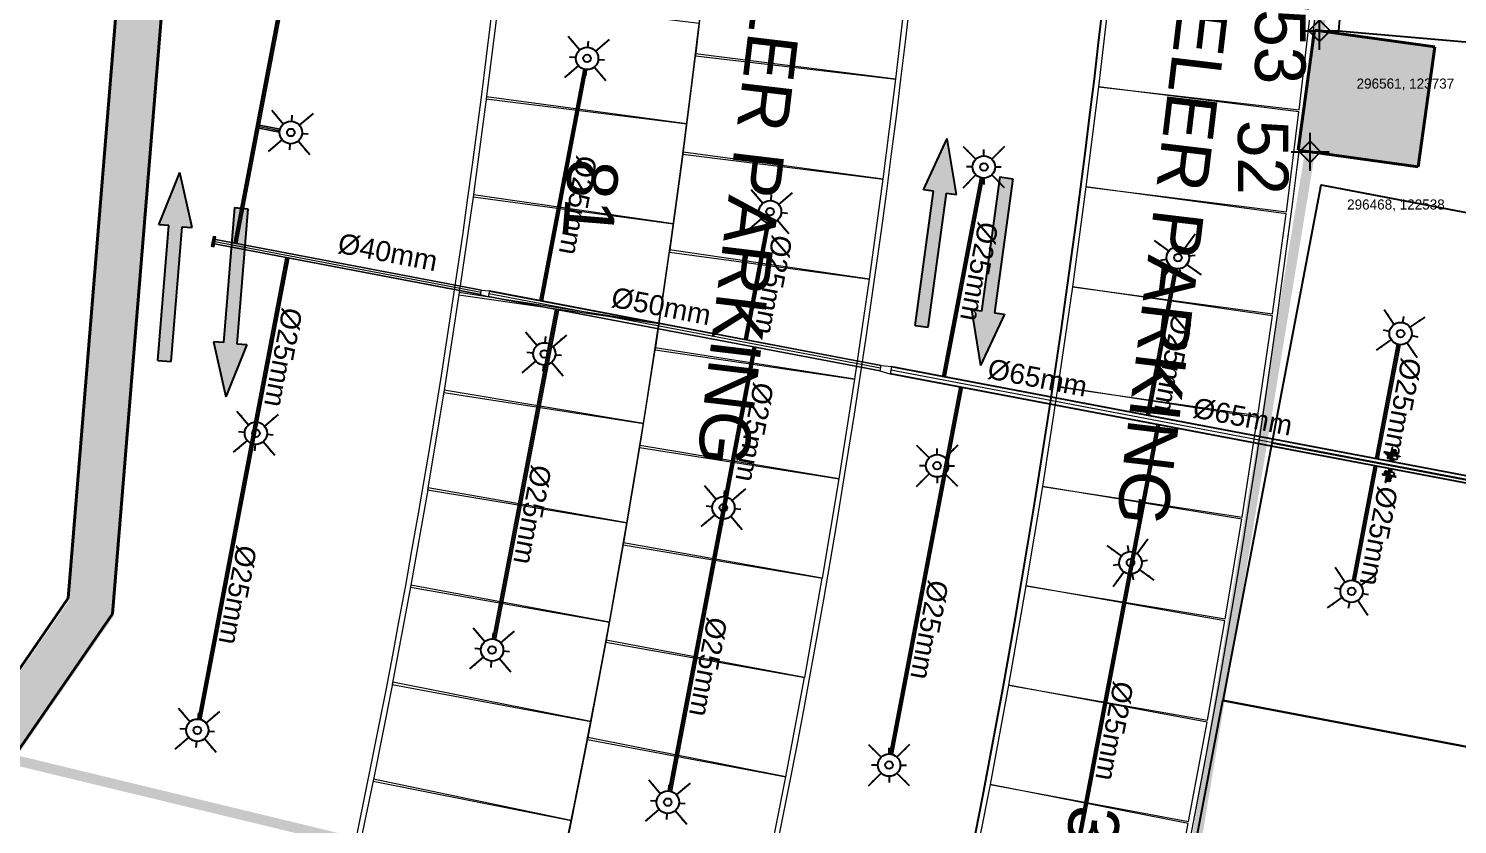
# Model space of a CAD drawing. Header units: inches. Extents: x 257070 to 799932, y -17980 to 269260.
# Drawn here: x 283779 to 297927, y 115873 to 123760 of the extents above; entities that cross this region are included whole.
import ezdxf

# ---------------------------------------------------------------- set-up
doc = ezdxf.new("R2010")
doc.units = ezdxf.units.IN
doc.header["$MEASUREMENT"] = 0
for name, color, linetype in [('0-AES-F-SPRINKLER', 10, 'Continuous'), ("0_AES_DUCT MARKING'", 53, 'Continuous'), ('2 wheeler barrier', 170, 'Continuous'), ('basement1_AP$0$A-_ROAD----_E-_-', 2, 'Continuous'), ('D 9$0$DSP_SLAB EXTENT HATCH', 8, 'Continuous'), ('DSP_COLUMN HATCH', 8, 'Continuous'), ('DSP_MISCELANEOUS', 252, 'Continuous'), ('DSP_SLAB CO-ORDINATES', 160, 'Continuous'), ('RETAIL', 40, 'Continuous')]:
    doc.layers.add(name, color=color, linetype=linetype)
for name, color, linetype, lineweight in [('0-AES-F-SPRINKLER PIPE', 10, 'Continuous', 15), ('E--CONCRETE-4', 4, 'Continuous', 40), ('E--CONCRETE-SHADE', 253, 'Continuous', 20), ('M--TILING-2', 252, 'Continuous', 18), ('Q--PARKING', 253, 'Continuous', 13)]:
    doc.layers.add(name, color=color, linetype=linetype, lineweight=lineweight)
doc.layers.add('CORE -E', color=7, linetype='Continuous', true_color=0x642d8b)
doc.styles.get("Standard").update_dxf_attribs({"font": 'arial.ttf'})
doc.styles.add('TEXT style 175', font='GOTHIC.TTF')
doc.dimstyles.new('175', dxfattribs={"dimtxt": 350, "dimasz": 263, "dimexe": 263, "dimexo": 0, "dimgap": 175, "dimtad": 0, "dimdec": 0, "dimrnd": 5, "dimzin": 0, "dimdsep": 46, "dimtxsty": 'TEXT style 175', "dimblk": 'OBLIQUE', "dimcen": 0.09, "dimdle": 263, "dimclrd": 256, "dimclre": 256, "dimclrt": 256, "dimadec": 0, "dimazin": 0, "dimtfac": 1, "dimtdec": 0, "dimtofl": 0, "dimtmove": 1, "dimatfit": 3, "dimldrblk": 'OPEN90', "dimfxl": 1, "dimtolj": 1, "dimtzin": 0, "dimarcsym": 0})
doc.dimstyles.new('ISO-25', dxfattribs={"dimtxt": 2.5, "dimasz": 2.5, "dimexe": 1.25, "dimexo": 0.625, "dimtad": 1, "dimtxsty": 'Standard', "dimcen": 2.5, "dimadec": 0, "dimazin": 0, "dimtfac": 1, "dimtmove": 0, "dimatfit": 3, "dimfxl": 1, "dimarcsym": 0})

# ---------------------------------------------------------------- blocks, each defined once
blk = doc.blocks.new('*U162')
at = {"layer": 'DSP_SLAB CO-ORDINATES', "color": 206}
for p, q in [((0, -188), (0, 188)), ((-188, 0), (188, 0))]:
    blk.add_line(p, q, dxfattribs=at)
at = {"layer": 'DSP_SLAB CO-ORDINATES', "color": 206, "ltscale": 3.5}
blk.add_lwpolyline([(-105, 0), (0, 106), (105, 0), (0, -105), (-105, 0)], dxfattribs=at)
at = {"layer": 'DEFPOINTS', "style": 'TEXT style 175'}
blk.add_attdef('CORDINATE', (367, -572), '', height=100, dxfattribs=at)
at = {"layer": 'DSP_SLAB CO-ORDINATES', "color": 214, "style": 'TEXT style 175'}
blk.add_attdef('NO.', (-714, 317), '', height=500, rotation=270, dxfattribs=at)
blk = doc.blocks.new('*U163')
at = {"layer": 'DSP_SLAB CO-ORDINATES', "color": 206}
for p, q in [((0, -188), (0, 188)), ((-188, 0), (188, 0))]:
    blk.add_line(p, q, dxfattribs=at)
at = {"layer": 'DSP_SLAB CO-ORDINATES', "color": 206, "ltscale": 3.5}
blk.add_lwpolyline([(-105, 0), (0, 106), (105, 0), (0, -105), (-105, 0)], dxfattribs=at)
at = {"layer": 'DEFPOINTS', "style": 'TEXT style 175'}
blk.add_attdef('CORDINATE', (367, -572), '', height=100, dxfattribs=at)
at = {"layer": 'DSP_SLAB CO-ORDINATES', "color": 214, "style": 'TEXT style 175'}
blk.add_attdef('NO.', (-638, 215), '', height=500, rotation=270, dxfattribs=at)
blk = doc.blocks.new('basement1_AP$0$AR-DIR-A')
h = blk.add_hatch()
h.set_pattern_fill('ANSI31', color=8)
h.paths.add_polyline_path([(158, -458), (26, -458), (26, -1800), (-74, -1800), (92, -2335), (258, -1800), (158, -1800)])
at = {"layer": 'DSP_MISCELANEOUS', "color": 8}
for p, q in [((158, -458), (26, -458)), ((26, -458), (26, -1800)), ((158, -458), (158, -1800)), ((26, -1800), (-74, -1800)), ((-74, -1800), (92, -2335)), ((258, -1800), (92, -2335)), ((158, -1800), (258, -1800))]:
    blk.add_line(p, q, dxfattribs=at)
blk = doc.blocks.new('_Oblique')
at = {"color": 0, "linetype": 'ByBlock', "lineweight": -2}
blk.add_line((-0.5, -0.5), (0.5, 0.5), dxfattribs=at)
blk = doc.blocks.new('A$C3CA070F1')
at = {"layer": '0-AES-F-SPRINKLER'}
h = blk.add_hatch(dxfattribs=at)
h.set_pattern_fill('ANSI31', color=3, scale=0.196883, angle=-34.2335, style=0)
h.set_pattern_definition([(100.766483, (49937.1607, 174049.7081), (1.474466316, 0.280375668), [])])
edge = h.paths.add_edge_path()
edge.add_line((-1, 85), (-1, 84))
edge.add_line((-1, 84), (-6, 84))
edge.add_ellipse((-7, 82), major_axis=(-1.42, -0.27), ratio=1, start_angle=257, end_angle=315)
edge.add_line((-8, 83), (-15, 72))
edge.add_ellipse((-12, 70), major_axis=(-4.25, -0.81), ratio=1, start_angle=-45, end_angle=45)
edge.add_line((-14, 66), (14, 47))
edge.add_line((14, 47), (13, 46))
edge.add_line((13, 46), (-15, 65))
edge.add_ellipse((-12, 70), major_axis=(-5.52, -1.05), ratio=1, start_angle=-45, end_angle=45, ccw=False)
edge.add_line((-16, 73), (-9, 84))
edge.add_ellipse((-7, 82), major_axis=(-2.69, -0.51), ratio=1, start_angle=257, end_angle=315, ccw=False)
edge.add_line((-6, 85), (-1, 85))
h = blk.add_hatch(dxfattribs=at)
h.set_pattern_fill('ANSI31', color=3, scale=0.196883, angle=-124.2335, style=0)
h.set_pattern_definition([(190.766483, (49937.1607, 174049.7081), (-0.280375668, 1.474466316), [])])
edge = h.paths.add_edge_path()
edge.add_line((-1, 54), (7, 48))
edge.add_line((7, 48), (8, 49))
edge.add_line((8, 49), (0, 55))
edge.add_ellipse((-2, 52), major_axis=(-0.69, 3.63), ratio=1, start_angle=315, end_angle=405)
edge.add_line((-6, 54), (-14, 41))
edge.add_ellipse((-11, 39), major_axis=(-0.69, 3.63), ratio=1, start_angle=45, end_angle=135)
edge.add_line((-13, 36), (-9, 33))
edge.add_ellipse((-10, 32), major_axis=(-0.27, 1.42), ratio=1, start_angle=225, end_angle=315, ccw=False)
edge.add_line((-9, 31), (-10, 30))
edge.add_line((-10, 30), (-8, 29))
edge.add_line((-8, 29), (-7, 30))
edge.add_ellipse((-10, 32), major_axis=(-3.3, -0.63), ratio=1, start_angle=135, end_angle=225)
edge.add_line((-8, 35), (-12, 38))
edge.add_ellipse((-11, 39), major_axis=(-1.75, -0.33), ratio=1, start_angle=-45, end_angle=45, ccw=False)
edge.add_line((-13, 40), (-4, 53))
edge.add_ellipse((-2, 52), major_axis=(-1.75, -0.33), ratio=1, start_angle=225, end_angle=315, ccw=False)
at = {"layer": '0-AES-F-SPRINKLER', "color": 3}
for p, q in [((-98, 39), (-97, 43)), ((-98, 38), (-98, 39)), ((-98, 39), (-98, 39)), ((-98, 39), (-98, 39)), ((-98, 37), (-98, 38)), ((-98, 38), (-98, 38)), ((-98, 38), (-98, 38)), ((-98, 38), (-98, 38)), ((-98, 38), (-98, 38)), ((-98, 38), (-98, 38)), ((-98, 38), (-98, 38)), ((-98, 38), (-98, 38)), ((-98, 38), (-98, 38)), ((-98, 38), (-98, 38)), ((-96, 37), (-98, 37)), ((-98, 37), (-98, 37)), ((-98, 37), (-98, 37)), ((-98, 37), (-98, 37)), ((-98, 37), (-98, 37)), ((-98, 37), (-98, 37)), ((-98, 37), (-98, 37)), ((-98, 37), (-98, 37)), ((-98, 37), (-98, 37)), ((-98, 37), (-98, 37)), ((-98, 37), (-98, 37)), ((-98, 37), (-98, 37)), ((-98, 37), (-98, 37)), ((-98, 37), (-98, 37)), ((-98, 37), (-98, 37)), ((-98, 37), (-98, 37)), ((-98, 37), (-98, 37)), ((-97, 37), (-98, 37)), ((-98, 37), (-98, 37)), ((-98, 37), (-98, 37)), ((-98, 37), (-98, 37)), ((-98, 37), (-98, 37)), ((-98, 37), (-98, 37)), ((-98, 37), (-98, 37)), ((-98, 37), (-98, 37)), ((-98, 37), (-98, 37)), ((-98, 37), (-98, 37)), ((-98, 37), (-98, 37)), ((-98, 37), (-98, 37)), ((-98, 37), (-98, 37)), ((-98, 37), (-98, 37)), ((-97, 45), (-79, 71)), ((-96, 40), (-97, 40)), ((-97, 40), (-97, 40)), ((-97, 40), (-97, 40)), ((-97, 40), (-97, 39)), ((-97, 39), (-97, 39)), ((-97, 39), (-97, 39)), ((-97, 39), (-97, 39)), ((-97, 39), (-97, 39)), ((-97, 39), (-97, 39)), ((-97, 39), (-97, 39)), ((-97, 39), (-97, 39)), ((-97, 39), (-97, 38)), ((-97, 38), (-97, 38)), ((-97, 38), (-97, 38)), ((-97, 38), (-97, 38)), ((-97, 38), (-97, 38)), ((-97, 38), (-97, 38)), ((-97, 38), (-97, 38)), ((-97, 38), (-97, 38)), ((-97, 38), (-97, 38)), ((-97, 38), (-97, 38)), ((-97, 38), (-97, 38)), ((-97, 38), (-97, 37)), ((-97, 37), (-97, 37)), ((-97, 37), (-97, 37)), ((-97, 37), (-97, 37)), ((-95, 46), (-96, 42)), ((-96, 42), (-96, 42)), ((-96, 42), (-96, 41)), ((-96, 41), (-96, 41)), ((-96, 41), (-96, 41)), ((-96, 41), (-96, 41)), ((-96, 41), (-96, 41)), ((-96, 41), (-96, 41)), ((-96, 41), (-96, 41)), ((-96, 41), (-96, 41)), ((-96, 41), (-96, 41)), ((-96, 41), (-96, 40)), ((-96, 40), (-96, 40)), ((-96, 40), (-96, 40)), ((-96, 40), (-96, 40)), ((-96, 40), (-96, 40)), ((-95, 37), (-96, 37)), ((-96, 37), (-96, 37)), ((-96, 37), (-96, 37)), ((-96, 37), (-96, 37)), ((-96, 37), (-96, 37)), ((-94, 38), (-95, 38)), ((-95, 38), (-95, 38)), ((-95, 38), (-95, 38)), ((-95, 38), (-95, 38)), ((-95, 38), (-95, 38)), ((-95, 38), (-95, 38)), ((-95, 38), (-95, 38)), ((-95, 38), (-95, 38)), ((-95, 38), (-95, 38)), ((-95, 38), (-95, 37)), ((-95, 37), (-95, 37)), ((-95, 37), (-95, 37)), ((-95, 37), (-95, 37)), ((-95, 37), (-95, 37)), ((-95, 37), (-95, 37)), ((-95, 37), (-95, 37)), ((-95, 37), (-95, 37)), ((-95, 37), (-95, 37)), ((-95, 37), (-95, 37)), ((-95, 37), (-95, 37)), ((-95, 37), (-95, 37)), ((-95, 37), (-95, 37)), ((-95, 37), (-95, 37)), ((-95, 37), (-95, 37)), ((-95, 37), (-95, 37)), ((-95, 37), (-95, 37)), ((-94, 88), (-93, 90)), ((-72, 73), (-94, 88)), ((-94, 43), (-94, 48)), ((-93, 43), (-94, 43)), ((-94, 43), (-94, 43)), ((-94, 43), (-94, 43)), ((-94, 43), (-94, 43)), ((-94, 43), (-94, 43)), ((-94, 43), (-94, 41)), ((-94, 43), (-94, 43)), ((-94, 43), (-94, 43)), ((-94, 43), (-94, 43)), ((-94, 43), (-94, 43)), ((-94, 43), (-94, 43)), ((-94, 43), (-94, 43)), ((-94, 43), (-94, 43)), ((-94, 43), (-94, 43)), ((-94, 43), (-94, 43)), ((-94, 43), (-94, 43)), ((-94, 43), (-94, 43)), ((-94, 41), (-94, 41)), ((-94, 41), (-94, 41)), ((-94, 41), (-94, 41)), ((-94, 41), (-94, 41)), ((-94, 41), (-94, 41)), ((-94, 41), (-94, 41)), ((-94, 41), (-94, 41)), ((-94, 41), (-94, 40)), ((-94, 40), (-94, 40)), ((-94, 40), (-94, 40)), ((-94, 40), (-94, 40)), ((-94, 40), (-94, 40)), ((-94, 40), (-94, 40)), ((-94, 40), (-94, 40)), ((-94, 40), (-94, 40)), ((-94, 40), (-94, 39)), ((-94, 39), (-94, 39)), ((-94, 39), (-94, 39)), ((-94, 39), (-94, 39)), ((-94, 39), (-94, 39)), ((-94, 39), (-94, 39)), ((-94, 39), (-94, 39)), ((-94, 39), (-94, 39)), ((-94, 39), (-94, 38)), ((-93, 90), (-59, 67)), ((-93, 47), (-93, 49)), ((-91, 47), (-93, 43)), ((-93, 46), (-93, 47)), ((-92, 46), (-93, 46)), ((-93, 46), (-93, 46)), ((-93, 46), (-93, 46)), ((-93, 46), (-93, 46)), ((-93, 46), (-93, 46)), ((-93, 46), (-93, 46)), ((-93, 46), (-93, 46)), ((-93, 46), (-93, 46)), ((-93, 46), (-93, 46)), ((-93, 46), (-93, 46)), ((-93, 46), (-93, 46)), ((-93, 46), (-93, 46)), ((-93, 46), (-93, 46)), ((-93, 46), (-93, 46)), ((-93, 46), (-93, 46)), ((-93, 46), (-93, 46)), ((-93, 46), (-93, 46)), ((-93, 46), (-93, 46)), ((-93, 46), (-93, 46)), ((-93, 46), (-93, 46)), ((-91, 42), (-93, 43)), ((-93, 43), (-93, 43)), ((-93, 43), (-93, 43)), ((-93, 43), (-93, 43)), ((-93, 43), (-93, 43)), ((-93, 43), (-93, 43)), ((-93, 43), (-93, 43)), ((-93, 43), (-93, 43)), ((-93, 43), (-93, 43)), ((-93, 43), (-93, 43)), ((-93, 43), (-93, 43)), ((-93, 43), (-93, 43)), ((-93, 43), (-93, 43)), ((-93, 43), (-93, 43)), ((-93, 43), (-93, 43)), ((-93, 43), (-93, 43)), ((-93, 43), (-93, 43)), ((-93, 43), (-93, 43)), ((-93, 43), (-93, 43)), ((-93, 43), (-93, 43)), ((-93, 43), (-93, 43)), ((-93, 43), (-93, 43)), ((-93, 43), (-93, 43)), ((-85, 66), (-92, 55)), ((-90, 50), (-92, 46)), ((-92, 46), (-92, 46)), ((-92, 46), (-92, 46)), ((-92, 46), (-92, 46)), ((-92, 46), (-92, 46)), ((-92, 46), (-92, 46)), ((-90, 47), (-91, 47)), ((-90, 43), (-91, 42)), ((-91, 42), (-91, 42)), ((-91, 42), (-91, 42)), ((-91, 42), (-91, 42)), ((-91, 42), (-91, 42)), ((-91, 42), (-91, 42)), ((-91, 42), (-91, 42)), ((-91, 42), (-91, 42)), ((-91, 42), (-91, 42)), ((-91, 42), (-91, 42)), ((-91, 42), (-91, 42)), ((-91, 42), (-91, 42)), ((-91, 42), (-91, 42)), ((-91, 42), (-91, 42)), ((-91, 42), (-91, 42)), ((-91, 42), (-91, 42)), ((-88, 57), (-90, 49)), ((-89, 54), (-90, 51)), ((-90, 50), (-90, 50)), ((-88, 47), (-90, 43)), ((-90, 47), (-88, 47)), ((-90, 43), (-90, 43)), ((-90, 43), (-90, 43)), ((-90, 43), (-90, 43)), ((-89, 55), (-89, 55)), ((-88, 46), (-88, 47)), ((-87, 59), (-87, 59)), ((-87, 59), (-87, 59)), ((-86, 57), (-87, 49)), ((-87, 49), (-83, 28)), ((-85, 58), (-85, 58)), ((-77, 43), (-85, 49)), ((-83, 28), (-60, 9)), ((-77, 70), (-82, 63)), ((-80, 66), (-82, 67)), ((-45, 31), (-81, -23)), ((-78, 63), (-80, 65)), ((-79, 71), (-77, 70)), ((-71, 26), (-79, 31)), ((-57, 13), (-79, 28)), ((-70, 64), (-78, 63)), ((-78, -29), (-40, 27)), ((-69, 55), (-75, 59)), ((-66, 54), (-74, 42)), ((-74, 42), (-71, 26)), ((-73, 44), (-71, 43)), ((-69, 47), (-72, 43)), ((-71, 43), (-70, 43)), ((-71, 26), (-55, 15)), ((-70, 43), (-66, 49)), ((-66, 50), (-68, 52)), ((-61, 65), (-67, 69)), ((-62, 66), (-67, 65)), ((-50, 57), (-66, 54)), ((-66, 49), (-66, 50)), ((-47, 28), (-63, 40)), ((-59, 67), (-61, 65)), ((-57, 67), (-60, 66)), ((-60, 44), (-42, 32)), ((-50, 57), (-58, 62)), ((-19, 46), (-57, 67)), ((-17, 37), (-55, 63)), ((-29, 42), (-50, 57)), ((-13, 9), (-45, 31)), ((-36, 42), (-44, 30)), ((-43, 33), (-35, 46)), ((-39, -30), (-13, 9)), ((-37, 25), (-28, 38)), ((-35, 41), (-36, 42)), ((-32, 32), (-35, 39)), ((-30, 52), (-16, 73)), ((-29, 20), (-17, 37)), ((-28, 38), (-26, 40)), ((-21, 32), (-28, 37)), ((-23, 16), (-12, 33)), ((-1, 26), (-23, -9)), ((-22, 15), (-12, 31)), ((-9, 32), (-21, 14)), ((2, 24), (-20, -11)), ((-20, -8), (-1, 22)), ((-17, 37), (-19, 46)), ((-19, 13), (-10, 29)), ((-7, 30), (-18, 12)), ((-17, 37), (-17, 37)), ((4, 22), (-17, -13)), ((-17, -10), (1, 20)), ((-16, 73), (-9, 84)), ((-16, 11), (-7, 27)), ((-8, 83), (-15, 72)), ((13, 46), (-15, 65)), ((-4, 28), (-15, 10)), ((-1, 84), (-14, 66)), ((-14, 66), (14, 47)), ((-6, 54), (-14, 41)), ((-12, 33), (-14, 33)), ((-14, -15), (7, 20)), ((-14, -12), (4, 18)), ((-13, 40), (-4, 53)), ((-13, 36), (-9, 33)), ((-13, 9), (-4, 24)), ((-2, 34), (-12, 41)), ((-8, 35), (-12, 38)), ((-12, 31), (-12, 33)), ((-9, 32), (-12, 31)), ((7, 16), (-11, -13)), ((-10, 29), (-9, 32)), ((-9, 31), (-10, 30)), ((-7, 30), (-10, 29)), ((-10, 30), (-8, 29)), ((9, 17), (-10, -14)), ((-9, -13), (9, 13)), ((-8, 29), (-7, 30)), ((8, 49), (-7, 27)), ((-7, 27), (-7, 30)), ((-4, 28), (-7, 27)), ((-6, 85), (-1, 85)), ((-1, 84), (-6, 84)), ((5, 44), (-5, 51)), ((-4, 24), (-4, 28)), ((-1, 26), (-4, 24)), ((-1, 85), (-1, 84)), ((-1, 54), (7, 48)), ((13, 46), (-1, 25)), ((-1, 22), (-1, 26)), ((2, 24), (-1, 22)), ((8, 49), (0, 55)), ((1, 20), (2, 24)), ((4, 22), (1, 20)), ((4, 18), (4, 22)), ((7, 20), (4, 18)), ((7, 48), (8, 49)), ((7, 16), (7, 20)), ((9, 17), (7, 16)), ((9, 15), (9, 17)), ((14, 47), (13, 46)), ((-82, -25), (-80, -30)), ((-80, -30), (-78, -29)), ((-66, -11), (-39, -30)), ((-23, -7), (-23, -9)), ((-23, -9), (-20, -8)), ((-20, -8), (-20, -11)), ((-20, -11), (-17, -10)), ((-17, -10), (-17, -13)), ((-17, -13), (-14, -12)), ((-14, -12), (-14, -15)), ((-14, -15), (-11, -13)), ((-11, -13), (-11, -14)), ((-11, -14), (-11, -14))]:
    blk.add_line(p, q, dxfattribs=at)
for centre, major_axis, start_param, end_param in [((-95, 43), (-0.41, 2.13), 0.784914, 1.034983), ((-95, 43), (-2.74, -0.52), -0.560204, -0.324923), ((-93, 46), (-0.51, 2.68), 0.787914, 1.247507), ((-93, 48), (-1.75, -0.33), -0.775969, -0.160442), ((-91, 54), (-0.29, 1.52), 0.785398, 2.356194), ((-92, 49), (-0.33, 1.74), 0.791774, 1.412986), ((-89, 55), (-0.103, 0.54), 0.916881, 1.969618), ((-93, 51), (-3.09, -0.59), 2.526084, 2.789089), ((-95, 50), (-5.72, -1.09), 2.374727, 2.798549), ((-91, 55), (-0.33, 1.74), 4.197625, 4.773282), ((-84, 57), (-3.79, -0.72), -0.784768, -0.363877), ((-93, 50), (-5.72, -1.09), 2.377207, 2.798549), ((-80, 54), (-1.57, 8.26), 0.010205, 0.785398), ((-84, 56), (-0.35, 1.85), 0.785501, 1.132999), ((-83, 65), (-1.52, -0.29), 3.926991, 5.497787), ((-80, 54), (-5.9, -1.12), 4.155645, 5.497787), ((-80, 54), (-8.26, -1.57), 4.155621, 4.722594), ((-75, 68), (-8.26, -1.57), 1.014052, 3.151797), ((-75, 63), (-2.79, -0.53), -0.113999, 0.093951), ((-75, 68), (-1.12, 5.9), 2.584882, 5.497787), ((-75, 46), (-0.53, 2.79), 2.356194, 3.926991), ((-75, 68), (-1.57, 8.26), 4.722594, 5.497787), ((-70, 53), (-2.79, -0.53), 2.356194, 3.926991), ((-65, 44), (-3.72, -0.71), -0.403281, 1.321745), ((-65, 44), (-0.71, 3.72), 4.96144, 6.686466), ((-65, 37), (-0.56, 2.96), 5.497794, 6.034125), ((-59, 47), (-2.96, -0.56), 0.24906, 0.785391), ((-60, 60), (-2.83, -0.54), 3.926991, 4.712389), ((-33, 40), (-0.45, 2.36), 0.803442, 1.867502), ((-30, 39), (-2.79, -0.53), 2.356194, 3.926991), ((-24, 39), (-0.53, 2.79), 5.497787, 7.068583), ((-12, 70), (-5.52, -1.05), -0.785398, 0.785398), ((-15, 35), (-0.54, 2.83), 0.785398, 3.403392), ((-12, 70), (-4.25, -0.81), -0.785398, 0.785398), ((-11, 39), (-0.69, 3.63), 0.785398, 2.356194), ((-11, 39), (-1.75, -0.33), -0.785398, 0.785398), ((-7, 82), (-2.69, -0.51), 4.485496, 5.497787), ((-10, 32), (-0.27, 1.42), 3.926991, 5.497787), ((-7, 82), (-1.42, -0.27), 4.485496, 5.497787), ((-10, 32), (-3.3, -0.63), 2.356194, 3.926991), ((-2, 52), (-0.69, 3.63), 5.497787, 7.068583), ((-2, 52), (-1.75, -0.33), 3.926991, 5.497787), ((6, 14), (-0.54, 2.83), 3.926991, 4.712389), ((-79, -24), (-0.51, 2.69), 0.785398, 1.797689), ((-11, -11), (-2.83, -0.54), 1.570796, 2.356194)]:
    blk.add_ellipse(centre, major_axis=major_axis, ratio=1, start_param=start_param, end_param=end_param, dxfattribs=at)
at = {"layer": '0-AES-F-SPRINKLER', "color": 3, "extrusion": (0, 0, -1)}
for centre, major_axis, start_param, end_param in [((-86, 47), (-0.53, 2.79), -0.113999, 0.785398), ((-77, 34), (-0.54, 2.83), 3.926991, 4.712389)]:
    blk.add_ellipse(centre, major_axis=major_axis, ratio=1, start_param=start_param, end_param=end_param, dxfattribs=at)
blk = doc.blocks.new('*U603')
at = {"layer": '0-AES-F-SPRINKLER'}
for p, q in [((171672, 56809), (171672, 56871)), ((171562, 56699), (171500, 56699)), ((171783, 56699), (171845, 56699)), ((171672, 56588), (171672, 56526))]:
    blk.add_line(p, q, dxfattribs=at)
for radius in [111, 37.8]:
    blk.add_circle((171672, 56699), radius, dxfattribs=at)
at = {"layer": '0-AES-F-SPRINKLER PIPE'}
for points, override in [([(171468, 56903), (171594, 56777)], {"dimasz": 70, "dimtad": 0, "dimfxl": 13, "dimarcsym": 1}), ([(171877, 56903), (171751, 56777)], {"dimasz": 70, "dimtad": 0, "dimfxl": 13, "dimarcsym": 1}), ([(171468, 56494), (171594, 56620)], {"dimasz": 70, "dimtad": 0, "dimfxl": 13, "dimarcsym": 1}), ([(171877, 56494), (171751, 56620)], {"dimasz": 70, "dimgap": 0.625, "dimtad": 0, "dimfxl": 13, "dimarcsym": 1})]:
    blk.add_leader(points, dimstyle='ISO-25', override=override, dxfattribs=at)

msp = doc.modelspace()

# ---------------------------------------------------------------- hatches: boundary and pattern name
at = {"layer": 'DSP_COLUMN HATCH', "ltscale": 3.5}
h = msp.add_hatch(color=8, dxfattribs=at)
h.paths.add_polyline_path([(365722.2, -53.8), (366489.1, 28236.6), (398382.7, 27372), (398078, 16131.2), (422688.6, 15464), (424374.5, 77657.1), (363312.5, 79312.4, -0.217857), (379658.1, 140443.8, 0.0248652), (381874.1, 143466.9, 0.0677243), (386435.5, 152972.3, 0.0584537), (387935.8, 160119.4, -0.0351298), (388382, 166730.6, -0.0975994), (389786, 170013.7, -0.0225225), (391669.6, 172621.5, 0.2538416), (393169.6, 181983.6, 0.1875484), (370106.1, 207237.2), (370663.7, 210916.7), (290410.6, 215642.7), (285983.7, 161207.5), (285186.3, 161272.3), (282579.6, 129219.4), (284719.3, 124703.3), (284181.7, 118092.8), (281340.4, 113981.8), (280116.2, 98928.1), (280913.6, 98863.3), (273089.7, 2658.2)])
h.paths.add_polyline_path([(281398.6, 99275.3), (280601.2, 99340.2), (281779.2, 113825.1), (284620.4, 117936.2), (285177.6, 124787), (283037.9, 129303.1), (285598.3, 160787.3), (286395.7, 160722.5), (290823.4, 215167.6), (370144.9, 210496.5), (369611.7, 206978.6, -0.189327), (392747.4, 181827.8, -0.2535576), (391315, 172898.6, 0.0224715), (389411.9, 170263.9, 0.0979176), (387938.4, 166808.2, 0.0351034), (387485.7, 160139.2, -0.0583058), (386008, 153113, -0.0677412), (381498.4, 143714.5, -0.0248531), (379309.9, 140729, 0.218943), (362922.8, 78922.8), (423963.9, 77268.1), (422299.6, 15874.7), (398488.7, 16520.2), (398793.4, 27761), (366100.1, 28647.3), (365334.5, 407.7), (273576.7, 3094.1)], flags=16)
at = {"layer": 'E--CONCRETE-SHADE', "ltscale": 3.5}
h = msp.add_hatch(color=8, dxfattribs=at)
h.dxf.hatch_style = 1
h.paths.add_polyline_path([(297537.8, 122390.5), (297701.8, 123579.3), (296513, 123743.3), (296349.1, 122554.5)])

# ---------------------------------------------------------------- linework, layer by layer
at = {"layer": '0-AES-F-SPRINKLER', "color": 7, "const_width": 100, "elevation": 0}
for points in [[(283146.9, 116631.3), (321656.3, 107312.1), (324246.5, 117779.9), (318315, 119247.6), (318376.2, 130439.1), (318120.5, 137387.4), (317307.1, 156244.5), (285543.1, 160244.2), (282570.4, 129241.7), (281575.8, 117011.5)], [(321656.3, 107312.1), (317715.9, 91029.5), (317671.9, 77137.1), (320194.8, 69380), (277183.8, 53136.7), (281575.8, 117011.5)]]:
    msp.add_lwpolyline(points, close=True, dxfattribs=at)
at = {"layer": '0-AES-F-SPRINKLER PIPE', "ltscale": 1000}
for p, q in [((288255.2, 121121.6, 0), (285620.2, 121622.8, 0)), ((288255.9, 121125.5, 0), (285620.9, 121626.7, 0)), ((288259.7, 121145.2, 0), (285624.7, 121646.4, 0)), ((288263.4, 121164.8, 0), (285628.4, 121666, 0)), ((288264.2, 121168.8, 0), (285629.1, 121670, 0)), ((292215.8, 120392.7, 0), (288335.9, 121130.7, 0)), ((292220.5, 120417.2, 0), (288340.6, 121155.2, 0)), ((292221.4, 120422.2, 0), (288341.5, 121160.1, 0)), ((292210.2, 120363.2, 0), (288330.3, 121101.2, 0)), ((292211.2, 120368.1, 0), (288331.3, 121106.1, 0)), ((303578.3, 118264.5, 0), (292322.7, 120405.4, 0)), ((303579.1, 118270.5, 0), (292323.8, 120411.3, 0)), ((303568.8, 118194, 0), (292309.4, 120335.7, 0)), ((303569.6, 118200, 0), (292310.5, 120341.6, 0)), ((303574, 118232.2, 0), (292316.6, 120373.5, 0))]:
    msp.add_line(p, q, dxfattribs=at)
at = {"layer": '0-AES-F-SPRINKLER PIPE', "ltscale": 1000, "elevation": 0}
for points in [[(286565, 125603.6), (285810.2, 121635.5)], [(286567.9, 125602.6), (285813.2, 121635)], [(286580, 125599.6), (285825.5, 121632.6)], [(286592.4, 125597.9), (285837.8, 121630.3)], [(286595.5, 125597.8), (285840.7, 121629.7)], [(289272.7, 123358.4), (288836.6, 121066)], [(289275.6, 123357.4), (288839.6, 121065.4)], [(289287.7, 123354.4), (288851.9, 121063.1)], [(289300.1, 123352.8), (288864.1, 121060.7)], [(289303.1, 123352.6), (288867.1, 121060.2)], [(286064.1, 122804.2), (286270.4, 122765)], [(286058.3, 122773.8), (286264.6, 122734.5)], [(286058.9, 122776.7), (286264.7, 122737.6)], [(286061.2, 122789), (286266.4, 122750)], [(286063.5, 122801.3), (286269.4, 122762.1)], [(291085.2, 121839.7), (290864.7, 120680.2)], [(291088.1, 121838.7), (290867.6, 120679.7)], [(291100.3, 121835.7), (290879.9, 120677.3)], [(291112.7, 121834.1), (290892.2, 120675)], [(291115.7, 121833.9), (290895.1, 120674.4)], [(286324.5, 121488.8), (285454.8, 116916.7)], [(286327.4, 121488.3), (285457.8, 116916.6)], [(286339.7, 121486), (285470.2, 116914.9)], [(286352, 121483.6), (285482.4, 116911.9)], [(286354.9, 121483.1), (285485.3, 116910.9)], [(295122.7, 121383.7), (294846.5, 119931.5)], [(295125.6, 121382.8), (294849.4, 119930.9)], [(295137.8, 121379.7), (294861.7, 119928.6)], [(295150.2, 121378.1), (294874, 119926.3)], [(295153.2, 121377.9), (294877, 119925.7)], [(288994, 120975), (288373.3, 117711.7)], [(288996.9, 120974.4), (288376.3, 117711.6)], [(289009.2, 120972.1), (288388.7, 117709.9)], [(289021.5, 120969.7), (288400.9, 117706.9)], [(289024.5, 120969.2), (288403.8, 117706)], [(290949.9, 120602.9), (290113.2, 116203.9)], [(290952.9, 120602.4), (290116.2, 116203.7)], [(290965.1, 120600), (290128.6, 116202)], [(290977.4, 120597.7), (290140.7, 116199)], [(290980.4, 120597.1), (290143.6, 116198.1)], [(297328.3, 120631.8), (297113.1, 119500.4)], [(297331.2, 120630.9), (297116.1, 119499.8)], [(297343.4, 120627.8), (297128.4, 119497.5)], [(297355.8, 120626.2), (297140.6, 119495.1)], [(297358.8, 120626), (297143.6, 119494.6)], [(294947.5, 119833.9), (294136.1, 115568.5)], [(294950.4, 119833.3), (294139.2, 115568.3)], [(294962.7, 119831), (294151.6, 115566.7)], [(294975, 119828.7), (294163.7, 115563.7)], [(294977.9, 119828.1), (294166.6, 115562.7)], [(297098.7, 119424.7), (296883.5, 118293.3)], [(297101.7, 119424.2), (296886.5, 118293.1)], [(297114, 119421.8), (296899, 118291.4)], [(297126.2, 119419.5), (296911.1, 118288.4)], [(297129.2, 119418.9), (296914, 118287.5)]]:
    msp.add_lwpolyline(points, dxfattribs=at)
at = {"layer": '0-AES-F-SPRINKLER PIPE', "ltscale": 1000}
for points in [[(293201.7, 122282.6), (292825.9, 120307.2)], [(293204.5, 122281.6), (292828.9, 120306.6)], [(293216.7, 122278.6), (292841.1, 120304.3)], [(293229.1, 122277), (292853.4, 120301.9)], [(293232.1, 122276.8), (292856.4, 120301.4)], [(292996.8, 120213.6), (292303.9, 116570.8)], [(292999.8, 120213), (292306.9, 116570.6)], [(293012, 120210.7), (292319.3, 116569)], [(293024.3, 120208.4), (292331.5, 116565.9)], [(293027.3, 120207.8), (292334.4, 116565)]]:
    msp.add_lwpolyline(points, dxfattribs=at)
at = {"layer": '0-AES-F-SPRINKLER PIPE', "ltscale": 1000, "elevation": 0}
for points in [[(285633.9, 121695), (285606.8, 121700.1), (285588.3, 121602.9), (285615.4, 121597.8)], [(285626.5, 121689.9), (285611.9, 121692.7), (285595.8, 121608), (285610.4, 121605.2)], [(288341.5, 121160.1), (288330.3, 121101.2), (288255.2, 121121.6), (288264.2, 121168.8)], [(292323.8, 120411.3), (292309.4, 120335.7), (292210.2, 120363.2), (292221.4, 120422.2)]]:
    msp.add_lwpolyline(points, close=True, dxfattribs=at)
at = {"layer": "0_AES_DUCT MARKING'", "color": 8, "ltscale": 1000, "elevation": 0}
msp.add_lwpolyline([(289177.2, 195060.8), (286381, 160677.3), (285583.6, 160742.1), (283028.7, 129325.4), (285168.3, 124809.3), (284611.2, 117958.5), (281769.9, 113847.4), (280592, 99362.5)], dxfattribs=at)
at = {"layer": '2 wheeler barrier', "color": 8, "const_width": 100, "elevation": 0}
for points in [[(296312.3, 136116.1), (297135.8, 130836.4), (296561.3, 123736.6)], [(295096.3, 114215.2), (296467.6, 122538.2)]]:
    msp.add_lwpolyline(points, dxfattribs=at)
at = {"layer": 'basement1_AP$0$A-_ROAD----_E-_-', "color": 8}
for centre, radius, start, end in [((193977, 135230.6, 0), 108416.3, 335.508256, 358.074622), ((193985, 135228.9, 0), 101058.1, 344.62939, 357.688785), ((193985, 135228.9, 0), 101058.1, 344.62939, 357.688785)]:
    msp.add_arc(centre, radius, start, end, dxfattribs=at)
at = {"layer": 'E--CONCRETE-4', "color": 8, "ltscale": 10}
for p, q in [((296513, 123743.3, 0), (296349.1, 122554.5, 0)), ((297701.8, 123579.3, 0), (296513, 123743.3, 0)), ((297537.8, 122390.5, 0), (297701.8, 123579.3, 0))]:
    msp.add_line(p, q, dxfattribs=at)
at = {"layer": 'E--CONCRETE-4', "color": 8, "ltscale": 100, "elevation": 0}
for points in [[(283028.7, 129325.4), (285168.3, 124809.3), (284611.2, 117958.5), (281769.9, 113847.4), (280592, 99362.5), (281389.3, 99297.6), (273567.5, 3116.4), (365325.3, 430.1), (366090.8, 28669.6), (398784.2, 27783.3), (398479.5, 16542.5), (422290.4, 15897), (423954.6, 77290.4), (362913.6, 78945.1)], [(282570.4, 129241.7), (284710, 124725.6), (284172.5, 118115.1), (281331.2, 114004.1), (280107, 98950.4), (280904.3, 98885.6), (273080.5, 2680.5), (365712.9, -31.5)]]:
    msp.add_lwpolyline(points, dxfattribs=at)
at = {"layer": 'E--CONCRETE-4', "color": 8, "ltscale": 10, "elevation": 0}
msp.add_lwpolyline([(296349.1, 122554.5), (297537.8, 122390.5)], dxfattribs=at)
at = {"layer": 'M--TILING-2', "color": 8, "elevation": 0}
msp.add_lwpolyline([(283028.7, 129325.4), (285168.3, 124809.3), (284611.2, 117958.5), (281769.9, 113847.4), (281450, 109910.9)], dxfattribs=at)
msp.add_lwpolyline([(283028.7, 129325.4), (285168.3, 124809.3), (284611.2, 117958.5), (281769.9, 113847.4), (281450, 109910.9)], dxfattribs=at)
at = {"layer": 'M--TILING-2', "color": 8}
for centre, radius, start, end in [((193985, 135228.9, 0), 103158.1, 344.62939, 357.803486), ((193985, 135228.9, 0), 103158.1, 344.62939, 357.803486), ((194033.2, 135215.7, 0), 97058.1, 343.812629, 357.589399), ((194033.2, 135215.7, 0), 99108.1, 343.812629, 357.59272), ((193985, 135228.9, 0), 95058.1, 343.766691, 357.340307)]:
    msp.add_arc(centre, radius, start, end, dxfattribs=at)
at = {"layer": 'Q--PARKING', "color": 8, "elevation": 0}
for points in [[(292367.9, 123258.6), (292482.7, 124252), (290495.9, 124481.7), (290381.1, 123488.3), (292367.9, 123258.6)], [(294487.3, 124177.3), (294373.2, 123183.8), (296360.1, 122955.6), (296474.2, 123949), (294487.3, 124177.3)], [(294487.3, 124177.3), (294373.2, 123183.8), (296360.1, 122955.6), (296474.2, 123949), (294487.3, 124177.3)], [(290296, 122816.7), (290418.8, 123809.1), (288434, 124054.7), (288311.1, 123062.3), (290296, 122816.7)], [(292242.2, 122266.5), (292367, 123258.7), (290382.7, 123508.4), (290257.8, 122516.3), (292242.2, 122266.5)], [(294373.1, 123183.8), (294249.1, 122191.6), (296233.7, 121943.7), (296357.6, 122936), (294373.1, 123183.8)], [(294373.1, 123183.8), (294249.1, 122191.6), (296233.7, 121943.7), (296357.6, 122936), (294373.1, 123183.8)], [(290163.2, 121825.5), (290296.2, 122816.6), (288314, 123082.7), (288180.9, 122091.6), (290163.2, 121825.5)], [(292106.4, 121275.8), (292241.3, 122266.7), (290259.6, 122536.4), (290124.7, 121545.5), (292106.4, 121275.8)], [(290020.1, 120835.8), (290163.3, 121825.5), (288184, 122112), (288040.7, 121122.3), (290020.1, 120835.8)], [(294249, 122191.6), (294115.3, 121200.6), (296097.3, 120933.1), (296231.1, 121924.1), (294249, 122191.6)], [(294249, 122191.6), (294115.3, 121200.6), (296097.3, 120933.1), (296231.1, 121924.1), (294249, 122191.6)], [(291960.7, 120286.5), (292105.6, 121275.9), (290126.7, 121565.6), (289981.8, 120576.2), (291960.7, 120286.5)], [(289866.8, 119847.6), (290020.3, 120835.8), (288043.9, 121142.7), (287890.5, 120154.5), (289866.8, 119847.6)], [(294115.2, 121200.6), (293971.6, 120210.9), (295950.9, 119923.8), (296094.5, 120913.5), (294115.2, 121200.6)], [(294115.2, 121200.6), (293971.6, 120210.9), (295950.9, 119923.8), (296094.5, 120913.5), (294115.2, 121200.6)], [(291805, 119298.7), (291959.9, 120286.6), (289984, 120596.3), (289829.1, 119608.3), (291805, 119298.7)], [(289703.4, 118861.1), (289867, 119847.6), (287894, 120174.8), (287730.4, 119188.3), (289703.4, 118861.1)], [(293971.5, 120211), (293818.2, 119222.8), (295794.5, 118916.1), (295947.9, 119904.3), (293971.5, 120211)], [(293971.5, 120211), (293818.2, 119222.8), (295794.5, 118916.1), (295947.9, 119904.3), (293971.5, 120211)], [(291639.4, 118312.5), (291804.2, 119298.8), (289831.5, 119628.4), (289666.7, 118642.1), (291639.4, 118312.5)], [(289529.8, 117876.3), (289703.6, 118861.1), (287734, 119208.6), (287560.3, 118223.8), (289529.8, 117876.3)], [(293818.1, 119222.8), (293655, 118236.2), (295628.2, 117910), (295791.3, 118896.6), (293818.1, 119222.8)], [(293818.1, 119222.8), (293655, 118236.2), (295628.2, 117910), (295791.3, 118896.6), (293818.1, 119222.8)], [(291463.8, 117328), (291638.5, 118312.6), (289669.3, 118662.1), (289494.5, 117677.5), (291463.8, 117328)], [(289346.1, 116893.3), (289530, 117876.3), (287564.1, 118244), (287380.2, 117261.1), (289346.1, 116893.3)], [(293654.9, 118236.2), (293482.1, 117251.3), (295452, 116905.6), (295624.8, 117890.5), (293654.9, 118236.2)], [(293654.9, 118236.2), (293482.1, 117251.3), (295452, 116905.6), (295624.8, 117890.5), (293654.9, 118236.2)], [(291278.2, 116345.4), (291462.9, 117328.2), (289497.3, 117697.5), (289312.6, 116714.7), (291278.2, 116345.4)], [(289152.3, 115912.3), (289346.3, 116893.3), (287384.3, 117281.3), (287190.3, 116300.3), (289152.3, 115912.3)], [(293482, 117251.3), (293299.4, 116268.1), (295265.8, 115902.9), (295448.4, 116886.1), (293482, 117251.3)], [(293482, 117251.3), (293299.4, 116268.1), (295265.8, 115902.9), (295448.4, 116886.1), (293482, 117251.3)], [(291082.8, 115364.6), (291277.4, 116345.5), (289315.6, 116734.7), (289121, 115753.8), (291082.8, 115364.6)], [(288948.4, 114933.3), (289152.5, 115912.2), (287194.6, 116320.5), (286990.5, 115341.5), (288948.4, 114933.3)], [(293299.3, 116268.1), (293107, 115286.8), (295069.7, 114902.2), (295262, 115883.5), (293299.3, 116268.1)], [(293299.3, 116268.1), (293107, 115286.8), (295069.7, 114902.2), (295262, 115883.5), (293299.3, 116268.1)]]:
    msp.add_lwpolyline(points, close=True, dxfattribs=at)
at = {"layer": 'RETAIL', "color": 8, "elevation": 0}
for points in [[(296973.1, 126326.9), (296749.4, 123736.6), (301930.1, 123289.1), (302153.8, 125879.5)], [(296092.6, 119655.3), (296578.4, 122209.5), (301686.8, 121237.8), (301201, 118683.6)], [(295606.7, 117101.1), (296092.6, 119655.3), (301201, 118683.6), (300715.1, 116129.4)], [(295118.7, 114547.3), (295604.5, 117101.5), (300712.9, 116129.8), (300227.1, 113575.6)]]:
    msp.add_lwpolyline(points, close=True, dxfattribs=at)

# ---------------------------------------------------------------- block references
at = {"layer": '0-AES-F-SPRINKLER', "color": 7}
for p, rotation in [((246666.7, 299155.7), 265.3653505018547), ((243733.6, 298421.7, 0), 265.3653505018547), ((236538.9, 294059.9), 270.0000000058219), ((248479.3, 297637, 0), 265.3653505018547), ((212681.4, 282372.7, 0), 278.8649919900974), ((273742.9, 299980.1, 0), 259.2303982607582), ((246243.6, 296227.5, 0), 265.3653505018547), ((243388, 295441.2, 0), 265.3653505018547), ((236076.2, 291099.8), 270.0000000058219), ((248017, 294703.6, 0), 265.3653505018547), ((212212.3, 279349.6, 0), 278.8649919900974), ((273257.1, 297425.9, 0), 259.2303982607582), ((245726.3, 293293.4, 0), 265.3653505018547), ((242807.8, 292498.4, 0), 265.3653505018547), ((235600.1, 288132.5), 270.0000000058219), ((247466.2, 291785.5, 0), 265.3653505018547)]:
    msp.add_blockref('*U603', p, dxfattribs=dict(at, rotation=rotation))
at = {"layer": '0-AES-F-SPRINKLER', "ltscale": 1000, "xscale": -1, "rotation": 44.99688123983132}
msp.add_blockref('A$C3CA070F1', (297279.4, 119480.4, 0), dxfattribs=at)
at = {"layer": '0-AES-F-SPRINKLER', "ltscale": 1000, "rotation": 113.463915269774}
msp.add_blockref('A$C3CA070F1', (297260.7, 119382.2, 0), dxfattribs=at)
at = {"layer": 'DSP_MISCELANEOUS', "color": 8}
for p, rotation in [((292650.8, 120343.2, 0), 172.2131781802301), ((285180.7, 120000.2, 0), 175.3506893816147)]:
    msp.add_blockref('basement1_AP$0$AR-DIR-A', p, dxfattribs=dict(at, rotation=rotation))
at = {"layer": 'DSP_MISCELANEOUS', "color": 8, "xscale": -1}
for p, rotation in [((293613.7, 122722.4, 0), 352.2131781802299), ((286011.8, 122428.6, 0), 355.3506893816146)]:
    msp.add_blockref('basement1_AP$0$AR-DIR-A', p, dxfattribs=dict(at, rotation=rotation))
at = {"layer": 'DSP_SLAB CO-ORDINATES', "color": 8, "ltscale": 3.5}
for name, p, values in [('*U163', (296561.3, 123736.6, 0), {'NO.': '53', 'CORDINATE': '296561, 123737'}), ('*U162', (296467.6, 122538.2, 0), {'NO.': '52', 'CORDINATE': '296468, 122538'})]:
    msp.add_blockref(name, p, dxfattribs=at).add_auto_attribs(values)

# ---------------------------------------------------------------- texts
at = {"layer": '0-AES-F-SPRINKLER PIPE', "color": 7, "linetype": 'Continuous', "lineweight": -3, "ltscale": 0.9, "char_height": 200, "width": 685.774, "attachment_point": 2}
for s, insert, rotation in [('%%C25mm', (289317.1, 121988.3, 0), 259.2304), ('%%C25mm', (293291.1, 121331.9, 0), 259.2304), ('%%C40mm', (287355.1, 121643.6, 0), 349.2304), ('%%C25mm', (291251.4, 121200.6, 0), 259.2304), ('%%C50mm', (290062.5, 121108.3, 0), 349.2304), ('%%C25mm', (286399.9, 120481.2, 0), 259.2304), ('%%C25mm', (295212.1, 120433, 0), 259.2304), ('%%C65mm', (293788.1, 120399.6, 0), 349.2304), ('%%C25mm', (297479.9, 119983.6, 0), 259.2304), ('%%C25mm', (291066.5, 119740.4, 0), 259.2304), ('%%C65mm', (295820.2, 120013.1, 0), 349.2304), ('%%C25mm', (288866.9, 118922, 0), 259.2304), ('%%C25mm', (297246.8, 118711.2, 0), 259.2304), ('%%C25mm', (285948.4, 118127, 0), 259.2304), ('%%C25mm', (292797.5, 117781.1), 259.2304), ('%%C25mm', (290606.7, 117414.1, 0), 259.2304), ('%%C25mm', (294629.7, 116778.8, 0), 259.2304)]:
    msp.add_mtext(s, dxfattribs=dict(at, insert=insert, rotation=rotation))
at = {"layer": 'CORE -E', "color": 8}
for p in [(291247, 126589.1, 0), (295400.8, 125995.7, 0)]:
    msp.add_text('2WHEELER PARKING', height=500, rotation=263.18795, dxfattribs=at).set_placement(p)
at = {"layer": 'RETAIL', "color": 8}
for s, p in [('81', (289128, 122480.9, 0)), ('30', (294090.9, 116073.6, 0))]:
    msp.add_text(s, height=500, rotation=265.35069, dxfattribs=at).set_placement(p)

# ---------------------------------------------------------------- leaders
at = {"layer": 'D 9$0$DSP_SLAB EXTENT HATCH', "color": 8, "ltscale": 1000}
msp.add_leader([(287587.5, 141404.5, 0), (279551.3, 131149.9, 0), (279551.3, 120856.7, 0)], dimstyle='175', override={"dimasz": 500}, dxfattribs=at)

doc.saveas('drawing.dxf')
